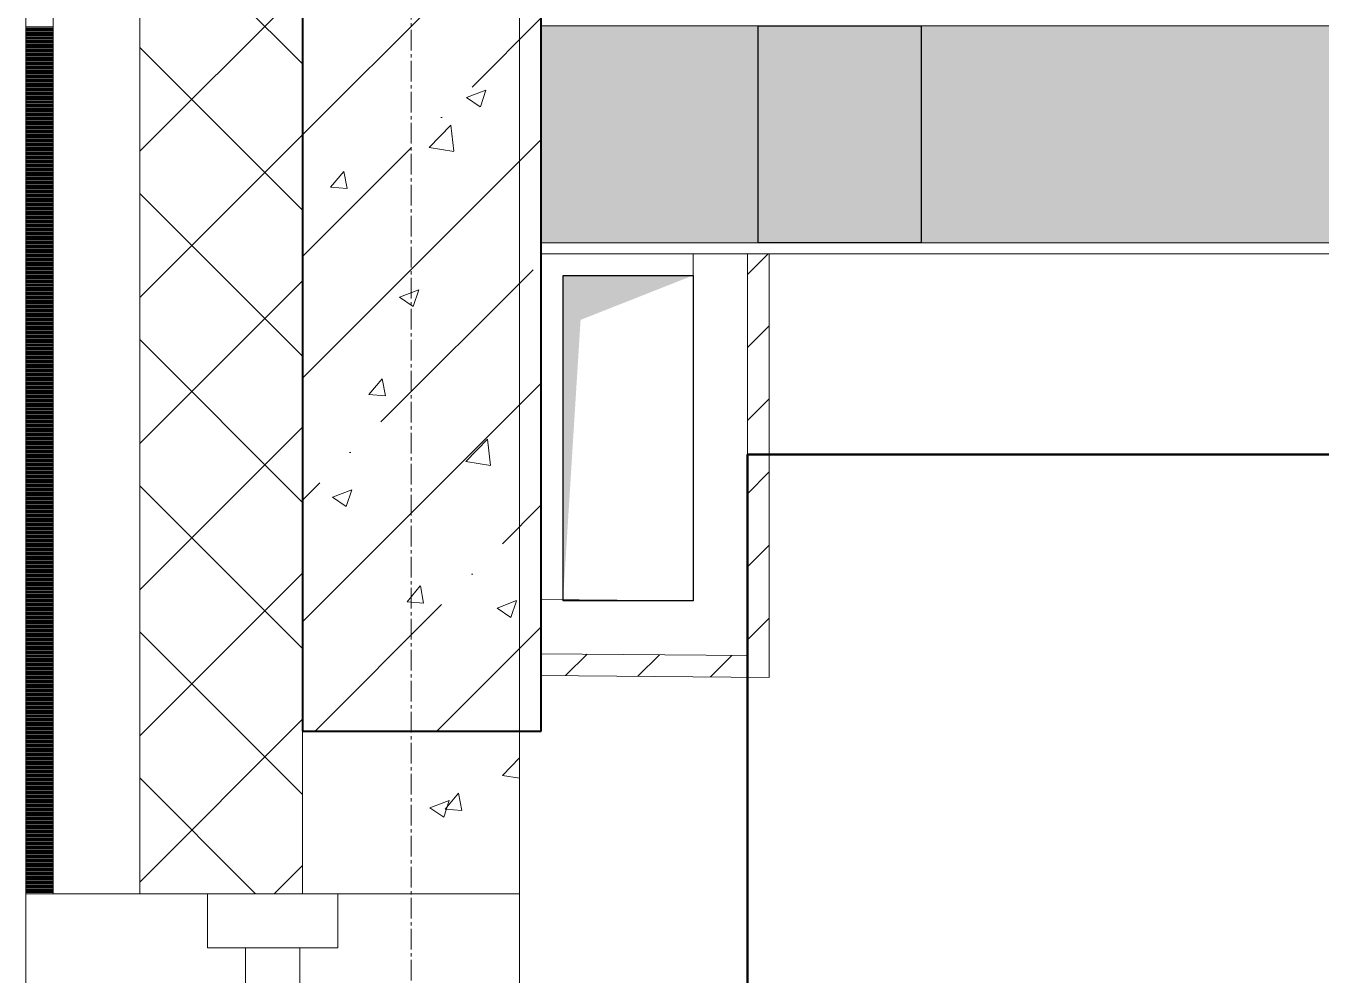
# Model space of a CAD drawing. Header units: millimetres. Extents: x -7155 to 483283, y -227682 to 148426.
# Drawn here: x -355 to 839, y 22025 to 22900 of the extents above; entities that cross this region are included whole.
import ezdxf

# ---------------------------------------------------------------- set-up
doc = ezdxf.new("R2010")
doc.units = ezdxf.units.MM
doc.linetypes.add('CENTER2', pattern=[28.575, 19.05, -3.175, 3.175, -3.175])
doc.linetypes.add('HIDDEN2', pattern=[4.7625, 3.175, -1.5875])
for name, color, linetype, lineweight in [('A-Wall_Материал_Газоблок_Контур', 250, 'Continuous', 0), ('АР_Колонны', 70, 'Continuous', 30), ('АР_Окна', 4, 'Continuous', 5), ('АР_Стены ГКЛ', 1, 'Continuous', 15), ('АР_Стены ЖБ', 7, 'Continuous', 30), ('АР_Стены ПЕНОблок', 52, 'Continuous', 20), ('АР_Тонкая', 254, 'Continuous', 5), ('АР_Утеплитель', 31, 'Continuous', 0), ('АР_Штриховка', 8, 'Continuous', 0)]:
    doc.layers.add(name, color=color, linetype=linetype, lineweight=lineweight)
doc.layers.add('АР_Оси_РД_100', color=7, linetype='Continuous', lineweight=0, true_color=0x525252)
doc.layers.add('РД_Оси_100', color=7, linetype='Continuous', lineweight=0, true_color=0x525252)

# ---------------------------------------------------------------- blocks, each defined once
blk = doc.blocks.new('СОШ_2200_АР_ОСИ_М100_28.05.24')
at = {"layer": 'АР_Оси_РД_100', "linetype": 'CENTER2'}
blk.add_line((0, -6155), (0, 139938.679), dxfattribs=at)

msp = doc.modelspace()

# ---------------------------------------------------------------- hatches: boundary and pattern name
at = {"layer": 'АР_Стены ГКЛ', "linetype": 'Continuous', "lineweight": 0, "true_color": 0x000000}
h = msp.add_hatch(dxfattribs=at)
h.set_pattern_fill('ANSI31', color=18, scale=15, angle=-360, style=0)
h.paths.add_polyline_path([(330, 22690), (310, 22690), (310, 22319.5), (330, 22299.4)], flags=0)
h = msp.add_hatch(dxfattribs=at)
h.set_pattern_fill('ANSI31', color=18, scale=15, style=0)
h.paths.add_polyline_path([(330, 22299.4), (310, 22319.5), (119.5, 22321.3), (119.3, 22301.3)], flags=0)
at = {"layer": 'АР_Штриховка', "linetype": 'Continuous', "lineweight": 5, "true_color": 0x000000}
h = msp.add_hatch(dxfattribs=at)
h.set_pattern_fill('ANSI35', color=18, scale=25, style=0)
h.paths.add_polyline_path([(-100, 22250), (120, 22250), (120, 23450), (-100, 23450)], flags=0)
at = {"layer": 'АР_Штриховка', "linetype": 'Continuous', "lineweight": 0, "true_color": 0x000000}
h = msp.add_hatch(dxfattribs=at)
h.set_pattern_fill('AR-CONC', color=18, angle=45, style=0)
h.paths.add_polyline_path([(120, 22900), (120, 22700), (6700, 22700), (6700, 22900)], flags=0)

# ---------------------------------------------------------------- linework, layer by layer
at = {"color": 18, "linetype": 'Continuous', "true_color": 0x000000}
for p, q in [((320, 22700), (320, 22900)), ((320, 22900), (470, 22900)), ((470, 22900), (470, 22700)), ((470, 22700), (320, 22700)), ((140, 22370), (140, 22670)), ((140, 22670), (260, 22670)), ((260, 22670), (260, 22370)), ((260, 22370), (140, 22370))]:
    msp.add_line(p, q, dxfattribs=at)
at = {"color": 1, "lineweight": 50}
msp.add_lwpolyline([(7474, 13867), (310, 13867), (310, 22504.8), (7474, 22504.8)], close=True, dxfattribs=at)
at = {"color": 18, "linetype": 'Continuous', "true_color": 0x000000}
for points in [[(320, 22700), (320, 22900), (395, 22800), (470, 22900)], [(140, 22370), (140, 22670), (156.2, 22629), (260, 22670)]]:
    msp.add_solid(points, dxfattribs=at)
at = {"layer": 'A-Wall_Материал_Газоблок_Контур', "color": 18, "linetype": 'Continuous', "lineweight": 0, "true_color": 0x000000}
for p, q in [((-355, 22100), (-355, 20900)), ((100, 20900), (100, 22100))]:
    msp.add_line(p, q, dxfattribs=at)
at = {"layer": 'АР_Колонны', "color": 18, "linetype": 'HIDDEN2', "lineweight": 25, "true_color": 0x000000}
for p, q in [((-100, 22250), (-100, 23450)), ((120, 23450), (120, 22250)), ((120, 22250), (-100, 22250))]:
    msp.add_line(p, q, dxfattribs=at)
at = {"layer": 'АР_Колонны', "color": 18, "linetype": 'Continuous', "lineweight": 30, "true_color": 0x000000}
for p, q in [((-100, 23450), (-100, 22250)), ((120, 22250), (120, 23450)), ((-100, 22250), (120, 22250))]:
    msp.add_line(p, q, dxfattribs=at)
at = {"layer": 'АР_Окна', "color": 18, "linetype": 'Continuous', "lineweight": 5, "true_color": 0x000000}
for p, q in [((-355, 22100), (-355, 20900)), ((100, 22100), (100, 20900))]:
    msp.add_line(p, q, dxfattribs=at)
for points in [[(-67.5, 22050), (-67.5, 22100), (-187.5, 22100), (-187.5, 22050)], [(-152.5, 22050), (-102.5, 22050), (-102.5, 20950), (-152.5, 20950)]]:
    msp.add_lwpolyline(points, close=True, dxfattribs=at)
at = {"layer": 'АР_Стены ГКЛ', "color": 18, "linetype": 'Continuous', "lineweight": 5, "true_color": 0x000000}
for p, q in [((310, 22690), (260, 22690)), ((260, 22690), (260, 22370)), ((310, 22319.5), (310, 22690)), ((330, 22690), (310, 22690)), ((310, 22690), (310, 22319.5)), ((330, 22299.4), (330, 22690)), ((120, 22371.3), (119.5, 22321.3)), ((260, 22370), (120, 22371.3)), ((119.5, 22321.3), (119.3, 22301.3)), ((119.5, 22321.3), (310, 22319.5)), ((310, 22319.5), (119.5, 22321.3)), ((119.3, 22301.3), (330, 22299.4))]:
    msp.add_line(p, q, dxfattribs=at)
at = {"layer": 'АР_Стены ЖБ', "color": 18, "linetype": 'Continuous', "lineweight": 40, "true_color": 0x000000}
for p, q in [((-100, 23450), (-100, 22250)), ((120, 22250), (120, 23450)), ((-100, 22250), (120, 22250))]:
    msp.add_line(p, q, dxfattribs=at)
at = {"layer": 'АР_Стены ПЕНОблок', "color": 18, "linetype": 'Continuous', "lineweight": 20, "true_color": 0x000000}
for p, q in [((-100, 23600), (-100, 22100)), ((100, 22100), (100, 23600)), ((120, 22900), (120, 22700)), ((6700, 22900), (120, 22900)), ((120, 22700), (6700, 22700)), ((-100, 22100), (100, 22100))]:
    msp.add_line(p, q, dxfattribs=at)
at = {"layer": 'АР_Тонкая', "color": 18, "linetype": 'Continuous', "lineweight": 5, "true_color": 0x000000}
for p, q in [((-355, 23600), (-355, 22100)), ((-330, 23600), (-330, 22100)), ((-330, 22100), (-330, 23600)), ((-250, 22100), (-250, 23600)), ((-355, 22100), (-330, 22100)), ((-330, 22100), (-250, 22100))]:
    msp.add_line(p, q, dxfattribs=at)
at = {"layer": 'АР_Тонкая', "color": 18, "linetype": 'Continuous', "lineweight": 0, "true_color": 0x000000}
for p, q in [((120, 22910), (120, 22900)), ((120, 22900), (6700, 22900)), ((120, 22700), (120, 22690)), ((6700, 22700), (120, 22700)), ((120, 22690), (6700, 22690))]:
    msp.add_line(p, q, dxfattribs=at)
at = {"layer": 'АР_Утеплитель', "color": 18, "linetype": 'Continuous', "lineweight": 0, "true_color": 0x000000}
for p, q in [((-250, 23600), (-250, 22100)), ((-100, 22100), (-100, 23600)), ((-250, 22100), (-100, 22100))]:
    msp.add_line(p, q, dxfattribs=at)
at = {"layer": 'АР_Штриховка', "color": 18, "linetype": 'Continuous', "lineweight": 0, "true_color": 0x000000}
for p, q in [((-100, 22864.9), (-250, 23014.9)), ((-250, 22784.4), (-100, 22934.4)), ((-355, 22899), (-330, 22899)), ((-355, 22898), (-330, 22898)), ((-355, 22897), (-330, 22897)), ((-355, 22896), (-330, 22896)), ((-355, 22895), (-330, 22895)), ((-355, 22894), (-330, 22894)), ((-355, 22893), (-330, 22893)), ((-355, 22892), (-330, 22892)), ((-355, 22891), (-330, 22891)), ((-355, 22890), (-330, 22890)), ((-355, 22889), (-330, 22889)), ((-355, 22888), (-330, 22888)), ((-355, 22887), (-330, 22887)), ((-355, 22886), (-330, 22886)), ((-355, 22885), (-330, 22885)), ((-355, 22884), (-330, 22884)), ((-355, 22883), (-330, 22883)), ((-355, 22882), (-330, 22882)), ((-355, 22881), (-330, 22881)), ((-355, 22880), (-330, 22880)), ((-355, 22879), (-330, 22879)), ((-355, 22878), (-330, 22878)), ((-355, 22877), (-330, 22877)), ((-355, 22876), (-330, 22876)), ((-355, 22875), (-330, 22875)), ((-355, 22874), (-330, 22874)), ((-355, 22873), (-330, 22873)), ((-355, 22872), (-330, 22872)), ((-355, 22871), (-330, 22871)), ((-100, 22730.2), (-250, 22880.2)), ((-355, 22870), (-330, 22870)), ((-355, 22869), (-330, 22869)), ((-355, 22868), (-330, 22868)), ((-355, 22867), (-330, 22867)), ((-355, 22866), (-330, 22866)), ((-355, 22865), (-330, 22865)), ((-355, 22864), (-330, 22864)), ((-355, 22863), (-330, 22863)), ((-355, 22862), (-330, 22862)), ((-355, 22861), (-330, 22861)), ((-355, 22860), (-330, 22860)), ((-355, 22859), (-330, 22859)), ((-355, 22858), (-330, 22858)), ((-355, 22857), (-330, 22857)), ((-355, 22856), (-330, 22856)), ((-355, 22855), (-330, 22855)), ((-355, 22854), (-330, 22854)), ((-355, 22853), (-330, 22853)), ((-355, 22852), (-330, 22852)), ((-355, 22851), (-330, 22851)), ((-355, 22850), (-330, 22850)), ((-355, 22849), (-330, 22849)), ((-355, 22848), (-330, 22848)), ((-355, 22847), (-330, 22847)), ((-355, 22846), (-330, 22846)), ((-355, 22845), (-330, 22845)), ((-355, 22844), (-330, 22844)), ((-355, 22843), (-330, 22843)), ((-355, 22842), (-330, 22842)), ((-355, 22841), (-330, 22841)), ((-355, 22840), (-330, 22840)), ((-355, 22839), (-330, 22839)), ((-355, 22838), (-330, 22838)), ((-355, 22837), (-330, 22837)), ((-355, 22836), (-330, 22836)), ((-355, 22835), (-330, 22835)), ((51.2, 22834), (69, 22840.8)), ((63.9, 22825.4), (69, 22840.8)), ((-355, 22834), (-330, 22834)), ((-355, 22833), (-330, 22833)), ((-355, 22832), (-330, 22832)), ((-355, 22831), (-330, 22831)), ((-355, 22830), (-330, 22830)), ((-355, 22829), (-330, 22829)), ((-355, 22828), (-330, 22828)), ((-355, 22827), (-330, 22827)), ((-355, 22826), (-330, 22826)), ((-355, 22825), (-330, 22825)), ((-355, 22824), (-330, 22824)), ((-355, 22823), (-330, 22823)), ((51.2, 22834), (63.8, 22825.4)), ((-355, 22822), (-330, 22822)), ((-355, 22821), (-330, 22821)), ((-355, 22820), (-330, 22820)), ((-355, 22819), (-330, 22819)), ((-355, 22818), (-330, 22818)), ((-355, 22817), (-330, 22817)), ((-355, 22816), (-330, 22816)), ((-355, 22815), (-330, 22815)), ((-355, 22814), (-330, 22814)), ((-355, 22813), (-330, 22813)), ((-355, 22812), (-330, 22812)), ((-355, 22811), (-330, 22811)), ((-355, 22810), (-330, 22810)), ((-355, 22809), (-330, 22809)), ((-355, 22808), (-330, 22808)), ((-355, 22807), (-330, 22807)), ((-355, 22806), (-330, 22806)), ((-355, 22805), (-330, 22805)), ((-355, 22804), (-330, 22804)), ((-355, 22803), (-330, 22803)), ((-355, 22802), (-330, 22802)), ((-355, 22801), (-330, 22801)), ((-355, 22800), (-330, 22800)), ((-250, 22649.7), (-100, 22799.7)), ((16.8, 22787.9), (36.6, 22808.5)), ((39.4, 22784.4), (36.6, 22808.5)), ((-355, 22799), (-330, 22799)), ((-355, 22798), (-330, 22798)), ((-355, 22797), (-330, 22797)), ((-355, 22796), (-330, 22796)), ((-355, 22795), (-330, 22795)), ((-355, 22794), (-330, 22794)), ((-355, 22793), (-330, 22793)), ((-355, 22792), (-330, 22792)), ((-355, 22791), (-330, 22791)), ((-355, 22790), (-330, 22790)), ((-355, 22789), (-330, 22789)), ((-355, 22788), (-330, 22788)), ((16.8, 22787.8), (39.4, 22784.3)), ((-355, 22787), (-330, 22787)), ((-355, 22786), (-330, 22786)), ((-355, 22785), (-330, 22785)), ((-355, 22784), (-330, 22784)), ((-355, 22783), (-330, 22783)), ((-355, 22782), (-330, 22782)), ((-355, 22781), (-330, 22781)), ((-355, 22780), (-330, 22780)), ((-355, 22779), (-330, 22779)), ((-355, 22778), (-330, 22778)), ((-355, 22777), (-330, 22777)), ((-355, 22776), (-330, 22776)), ((-355, 22775), (-330, 22775)), ((-355, 22774), (-330, 22774)), ((-355, 22773), (-330, 22773)), ((-355, 22772), (-330, 22772)), ((-355, 22771), (-330, 22771)), ((-355, 22770), (-330, 22770)), ((-355, 22769), (-330, 22769)), ((-355, 22768), (-330, 22768)), ((-355, 22767), (-330, 22767)), ((-355, 22766), (-330, 22766)), ((-355, 22765), (-330, 22765)), ((-355, 22764), (-330, 22764)), ((-74.2, 22751.3), (-62, 22765.9)), ((-59, 22750), (-61.9, 22765.9)), ((-355, 22763), (-330, 22763)), ((-355, 22762), (-330, 22762)), ((-355, 22761), (-330, 22761)), ((-355, 22760), (-330, 22760)), ((-355, 22759), (-330, 22759)), ((-355, 22758), (-330, 22758)), ((-355, 22757), (-330, 22757)), ((-355, 22756), (-330, 22756)), ((-355, 22755), (-330, 22755)), ((-355, 22754), (-330, 22754)), ((-355, 22753), (-330, 22753)), ((-355, 22752), (-330, 22752)), ((-355, 22751), (-330, 22751)), ((-355, 22750), (-330, 22750)), ((-355, 22749), (-330, 22749)), ((-355, 22748), (-330, 22748)), ((-355, 22747), (-330, 22747)), ((-355, 22746), (-330, 22746)), ((-355, 22745), (-330, 22745)), ((-355, 22744), (-330, 22744)), ((-355, 22743), (-330, 22743)), ((-355, 22742), (-330, 22742)), ((-355, 22741), (-330, 22741)), ((-355, 22740), (-330, 22740)), ((-100, 22595.5), (-250, 22745.5)), ((-74.2, 22751.3), (-59, 22750)), ((-355, 22739), (-330, 22739)), ((-355, 22738), (-330, 22738)), ((-355, 22737), (-330, 22737)), ((-355, 22736), (-330, 22736)), ((-355, 22735), (-330, 22735)), ((-355, 22734), (-330, 22734)), ((-355, 22733), (-330, 22733)), ((-355, 22732), (-330, 22732)), ((-355, 22731), (-330, 22731)), ((-355, 22730), (-330, 22730)), ((-355, 22729), (-330, 22729)), ((-355, 22728), (-330, 22728)), ((-355, 22727), (-330, 22727)), ((-355, 22726), (-330, 22726)), ((-355, 22725), (-330, 22725)), ((-355, 22724), (-330, 22724)), ((-355, 22723), (-330, 22723)), ((-355, 22722), (-330, 22722)), ((-355, 22721), (-330, 22721)), ((-355, 22720), (-330, 22720)), ((-355, 22719), (-330, 22719)), ((-355, 22718), (-330, 22718)), ((-355, 22717), (-330, 22717)), ((-355, 22716), (-330, 22716)), ((-355, 22715), (-330, 22715)), ((-355, 22714), (-330, 22714)), ((-355, 22713), (-330, 22713)), ((-355, 22712), (-330, 22712)), ((-355, 22711), (-330, 22711)), ((-355, 22710), (-330, 22710)), ((-355, 22709), (-330, 22709)), ((-355, 22708), (-330, 22708)), ((-355, 22707), (-330, 22707)), ((-355, 22706), (-330, 22706)), ((-355, 22705), (-330, 22705)), ((-355, 22704), (-330, 22704)), ((-355, 22703), (-330, 22703)), ((-355, 22702), (-330, 22702)), ((-355, 22701), (-330, 22701)), ((-355, 22700), (-330, 22700)), ((-355, 22699), (-330, 22699)), ((-355, 22698), (-330, 22698)), ((-355, 22697), (-330, 22697)), ((-355, 22696), (-330, 22696)), ((-355, 22695), (-330, 22695)), ((-355, 22694), (-330, 22694)), ((-355, 22693), (-330, 22693)), ((-355, 22692), (-330, 22692)), ((-355, 22691), (-330, 22691)), ((-355, 22690), (-330, 22690)), ((-355, 22689), (-330, 22689)), ((-355, 22688), (-330, 22688)), ((-355, 22687), (-330, 22687)), ((-355, 22686), (-330, 22686)), ((-355, 22685), (-330, 22685)), ((-355, 22684), (-330, 22684)), ((-355, 22683), (-330, 22683)), ((-355, 22682), (-330, 22682)), ((-355, 22681), (-330, 22681)), ((-355, 22680), (-330, 22680)), ((-355, 22679), (-330, 22679)), ((-355, 22678), (-330, 22678)), ((-355, 22677), (-330, 22677)), ((-355, 22676), (-330, 22676)), ((-355, 22675), (-330, 22675)), ((-355, 22674), (-330, 22674)), ((-355, 22673), (-330, 22673)), ((-355, 22672), (-330, 22672)), ((-355, 22671), (-330, 22671)), ((-355, 22670), (-330, 22670)), ((-355, 22669), (-330, 22669)), ((-355, 22668), (-330, 22668)), ((-355, 22667), (-330, 22667)), ((-355, 22666), (-330, 22666)), ((-355, 22665), (-330, 22665)), ((-355, 22664), (-330, 22664)), ((-355, 22663), (-330, 22663)), ((-355, 22662), (-330, 22662)), ((-355, 22661), (-330, 22661)), ((-355, 22660), (-330, 22660)), ((-355, 22659), (-330, 22659)), ((-355, 22658), (-330, 22658)), ((-355, 22657), (-330, 22657)), ((-355, 22656), (-330, 22656)), ((-250, 22514.9), (-100, 22664.9)), ((-10.6, 22649.8), (7.2, 22656.6)), ((2, 22641.2), (7.2, 22656.6)), ((-355, 22655), (-330, 22655)), ((-355, 22654), (-330, 22654)), ((-355, 22653), (-330, 22653)), ((-355, 22652), (-330, 22652)), ((-355, 22651), (-330, 22651)), ((-355, 22650), (-330, 22650)), ((-355, 22649), (-330, 22649)), ((-355, 22648), (-330, 22648)), ((-355, 22647), (-330, 22647)), ((-355, 22646), (-330, 22646)), ((-355, 22645), (-330, 22645)), ((-355, 22644), (-330, 22644)), ((-10.6, 22649.8), (2, 22641.2)), ((-355, 22643), (-330, 22643)), ((-355, 22642), (-330, 22642)), ((-355, 22641), (-330, 22641)), ((-355, 22640), (-330, 22640)), ((-355, 22639), (-330, 22639)), ((-355, 22638), (-330, 22638)), ((-355, 22637), (-330, 22637)), ((-355, 22636), (-330, 22636)), ((-355, 22635), (-330, 22635)), ((-355, 22634), (-330, 22634)), ((-355, 22633), (-330, 22633)), ((-355, 22632), (-330, 22632)), ((-355, 22631), (-330, 22631)), ((-355, 22630), (-330, 22630)), ((-355, 22629), (-330, 22629)), ((-355, 22628), (-330, 22628)), ((-355, 22627), (-330, 22627)), ((-355, 22626), (-330, 22626)), ((-355, 22625), (-330, 22625)), ((-355, 22624), (-330, 22624)), ((-355, 22623), (-330, 22623)), ((-355, 22622), (-330, 22622)), ((-355, 22621), (-330, 22621)), ((-355, 22620), (-330, 22620)), ((-355, 22619), (-330, 22619)), ((-355, 22618), (-330, 22618)), ((-355, 22617), (-330, 22617)), ((-355, 22616), (-330, 22616)), ((-355, 22615), (-330, 22615)), ((-355, 22614), (-330, 22614)), ((-355, 22613), (-330, 22613)), ((-355, 22612), (-330, 22612)), ((-355, 22611), (-330, 22611)), ((-355, 22610), (-330, 22610)), ((-355, 22609), (-330, 22609)), ((-100, 22460.8), (-250, 22610.8)), ((-355, 22608), (-330, 22608)), ((-355, 22607), (-330, 22607)), ((-355, 22606), (-330, 22606)), ((-355, 22605), (-330, 22605)), ((-355, 22604), (-330, 22604)), ((-355, 22603), (-330, 22603)), ((-355, 22602), (-330, 22602)), ((-355, 22601), (-330, 22601)), ((-355, 22600), (-330, 22600)), ((-355, 22599), (-330, 22599)), ((-355, 22598), (-330, 22598)), ((-355, 22597), (-330, 22597)), ((-355, 22596), (-330, 22596)), ((-355, 22595), (-330, 22595)), ((-355, 22594), (-330, 22594)), ((-355, 22593), (-330, 22593)), ((-355, 22592), (-330, 22592)), ((-355, 22591), (-330, 22591)), ((-355, 22590), (-330, 22590)), ((-355, 22589), (-330, 22589)), ((-355, 22588), (-330, 22588)), ((-355, 22587), (-330, 22587)), ((-355, 22586), (-330, 22586)), ((-355, 22585), (-330, 22585)), ((-355, 22584), (-330, 22584)), ((-355, 22583), (-330, 22583)), ((-355, 22582), (-330, 22582)), ((-355, 22581), (-330, 22581)), ((-355, 22580), (-330, 22580)), ((-355, 22579), (-330, 22579)), ((-355, 22578), (-330, 22578)), ((-355, 22577), (-330, 22577)), ((-355, 22576), (-330, 22576)), ((-355, 22575), (-330, 22575)), ((-355, 22574), (-330, 22574)), ((-355, 22573), (-330, 22573)), ((-39, 22560.2), (-26.7, 22574.8)), ((-23.7, 22558.9), (-26.7, 22574.8)), ((-355, 22572), (-330, 22572)), ((-355, 22571), (-330, 22571)), ((-355, 22570), (-330, 22570)), ((-355, 22569), (-330, 22569)), ((-355, 22568), (-330, 22568)), ((-355, 22567), (-330, 22567)), ((-355, 22566), (-330, 22566)), ((-355, 22565), (-330, 22565)), ((-355, 22564), (-330, 22564)), ((-355, 22563), (-330, 22563)), ((-355, 22562), (-330, 22562)), ((-355, 22561), (-330, 22561)), ((-355, 22560), (-330, 22560)), ((-355, 22559), (-330, 22559)), ((-355, 22558), (-330, 22558)), ((-355, 22557), (-330, 22557)), ((-355, 22556), (-330, 22556)), ((-355, 22555), (-330, 22555)), ((-355, 22554), (-330, 22554)), ((-355, 22553), (-330, 22553)), ((-355, 22552), (-330, 22552)), ((-355, 22551), (-330, 22551)), ((-355, 22550), (-330, 22550)), ((-355, 22549), (-330, 22549)), ((-39, 22560.2), (-23.8, 22558.9)), ((-355, 22548), (-330, 22548)), ((-355, 22547), (-330, 22547)), ((-355, 22546), (-330, 22546)), ((-355, 22545), (-330, 22545)), ((-355, 22544), (-330, 22544)), ((-355, 22543), (-330, 22543)), ((-355, 22542), (-330, 22542)), ((-355, 22541), (-330, 22541)), ((-355, 22540), (-330, 22540)), ((-355, 22539), (-330, 22539)), ((-355, 22538), (-330, 22538)), ((-355, 22537), (-330, 22537)), ((-355, 22536), (-330, 22536)), ((-355, 22535), (-330, 22535)), ((-355, 22534), (-330, 22534)), ((-355, 22533), (-330, 22533)), ((-355, 22532), (-330, 22532)), ((-355, 22531), (-330, 22531)), ((-355, 22530), (-330, 22530)), ((-355, 22529), (-330, 22529)), ((-355, 22528), (-330, 22528)), ((-355, 22527), (-330, 22527)), ((-355, 22526), (-330, 22526)), ((-355, 22525), (-330, 22525)), ((-250, 22380.2), (-100, 22530.2)), ((-355, 22524), (-330, 22524)), ((-355, 22523), (-330, 22523)), ((-355, 22522), (-330, 22522)), ((-355, 22521), (-330, 22521)), ((-355, 22520), (-330, 22520)), ((-355, 22519), (-330, 22519)), ((-355, 22518), (-330, 22518)), ((-355, 22517), (-330, 22517)), ((-355, 22516), (-330, 22516)), ((-355, 22515), (-330, 22515)), ((-355, 22514), (-330, 22514)), ((-355, 22513), (-330, 22513)), ((50.5, 22498.4), (70.3, 22519)), ((73.1, 22494.9), (70.3, 22519)), ((-355, 22512), (-330, 22512)), ((-355, 22511), (-330, 22511)), ((-355, 22510), (-330, 22510)), ((-355, 22509), (-330, 22509)), ((-355, 22508), (-330, 22508)), ((-355, 22507), (-330, 22507)), ((-355, 22506), (-330, 22506)), ((-355, 22505), (-330, 22505)), ((-355, 22504), (-330, 22504)), ((-355, 22503), (-330, 22503)), ((-355, 22502), (-330, 22502)), ((-355, 22501), (-330, 22501)), ((-355, 22500), (-330, 22500)), ((-355, 22499), (-330, 22499)), ((-355, 22498), (-330, 22498)), ((-355, 22497), (-330, 22497)), ((-355, 22496), (-330, 22496)), ((-355, 22495), (-330, 22495)), ((-355, 22494), (-330, 22494)), ((-355, 22493), (-330, 22493)), ((-355, 22492), (-330, 22492)), ((-355, 22491), (-330, 22491)), ((-355, 22490), (-330, 22490)), ((-355, 22489), (-330, 22489)), ((50.5, 22498.4), (73.1, 22494.9)), ((-355, 22488), (-330, 22488)), ((-355, 22487), (-330, 22487)), ((-355, 22486), (-330, 22486)), ((-355, 22485), (-330, 22485)), ((-355, 22484), (-330, 22484)), ((-355, 22483), (-330, 22483)), ((-355, 22482), (-330, 22482)), ((-355, 22481), (-330, 22481)), ((-355, 22480), (-330, 22480)), ((-355, 22479), (-330, 22479)), ((-355, 22478), (-330, 22478)), ((-355, 22477), (-330, 22477)), ((-355, 22476), (-330, 22476)), ((-355, 22475), (-330, 22475)), ((-355, 22474), (-330, 22474)), ((-355, 22473), (-330, 22473)), ((-355, 22472), (-330, 22472)), ((-355, 22471), (-330, 22471)), ((-355, 22470), (-330, 22470)), ((-355, 22469), (-330, 22469)), ((-355, 22468), (-330, 22468)), ((-355, 22467), (-330, 22467)), ((-355, 22466), (-330, 22466)), ((-355, 22465), (-330, 22465)), ((-100, 22326.1), (-250, 22476.1)), ((-72.4, 22465.6), (-54.6, 22472.4)), ((-72.4, 22465.6), (-59.8, 22457.1)), ((-59.8, 22457.1), (-54.6, 22472.4)), ((-355, 22464), (-330, 22464)), ((-355, 22463), (-330, 22463)), ((-355, 22462), (-330, 22462)), ((-355, 22461), (-330, 22461)), ((-355, 22460), (-330, 22460)), ((-355, 22459), (-330, 22459)), ((-355, 22458), (-330, 22458)), ((-355, 22457), (-330, 22457)), ((-355, 22456), (-330, 22456)), ((-355, 22455), (-330, 22455)), ((-355, 22454), (-330, 22454)), ((-355, 22453), (-330, 22453)), ((-355, 22452), (-330, 22452)), ((-355, 22451), (-330, 22451)), ((-355, 22450), (-330, 22450)), ((-355, 22449), (-330, 22449)), ((-355, 22448), (-330, 22448)), ((-355, 22447), (-330, 22447)), ((-355, 22446), (-330, 22446)), ((-355, 22445), (-330, 22445)), ((-355, 22444), (-330, 22444)), ((-355, 22443), (-330, 22443)), ((-355, 22442), (-330, 22442)), ((-355, 22441), (-330, 22441)), ((-355, 22440), (-330, 22440)), ((-355, 22439), (-330, 22439)), ((-355, 22438), (-330, 22438)), ((-355, 22437), (-330, 22437)), ((-355, 22436), (-330, 22436)), ((-355, 22435), (-330, 22435)), ((-355, 22434), (-330, 22434)), ((-355, 22433), (-330, 22433)), ((-355, 22432), (-330, 22432)), ((-355, 22431), (-330, 22431)), ((-355, 22430), (-330, 22430)), ((-355, 22429), (-330, 22429)), ((-355, 22428), (-330, 22428)), ((-355, 22427), (-330, 22427)), ((-355, 22426), (-330, 22426)), ((-355, 22425), (-330, 22425)), ((-355, 22424), (-330, 22424)), ((-355, 22423), (-330, 22423)), ((-355, 22422), (-330, 22422)), ((-355, 22421), (-330, 22421)), ((-355, 22420), (-330, 22420)), ((-355, 22419), (-330, 22419)), ((-355, 22418), (-330, 22418)), ((-355, 22417), (-330, 22417)), ((-355, 22416), (-330, 22416)), ((-355, 22415), (-330, 22415)), ((-355, 22414), (-330, 22414)), ((-355, 22413), (-330, 22413)), ((-355, 22412), (-330, 22412)), ((-355, 22411), (-330, 22411)), ((-355, 22410), (-330, 22410)), ((-355, 22409), (-330, 22409)), ((-355, 22408), (-330, 22408)), ((-355, 22407), (-330, 22407)), ((-355, 22406), (-330, 22406)), ((-355, 22405), (-330, 22405)), ((-355, 22404), (-330, 22404)), ((-355, 22403), (-330, 22403)), ((-355, 22402), (-330, 22402)), ((-355, 22401), (-330, 22401)), ((-355, 22400), (-330, 22400)), ((-355, 22399), (-330, 22399)), ((-355, 22398), (-330, 22398)), ((-355, 22397), (-330, 22397)), ((-355, 22396), (-330, 22396)), ((-355, 22395), (-330, 22395)), ((-355, 22394), (-330, 22394)), ((-250, 22245.5), (-100, 22395.5)), ((-355, 22393), (-330, 22393)), ((-355, 22392), (-330, 22392)), ((-355, 22391), (-330, 22391)), ((-355, 22390), (-330, 22390)), ((-355, 22389), (-330, 22389)), ((-355, 22388), (-330, 22388)), ((-355, 22387), (-330, 22387)), ((-355, 22386), (-330, 22386)), ((-355, 22385), (-330, 22385)), ((-355, 22384), (-330, 22384)), ((-355, 22383), (-330, 22383)), ((-355, 22382), (-330, 22382)), ((-3.7, 22369.2), (8.5, 22383.8)), ((11.5, 22367.8), (8.6, 22383.8)), ((-355, 22381), (-330, 22381)), ((-355, 22380), (-330, 22380)), ((-355, 22379), (-330, 22379)), ((-355, 22378), (-330, 22378)), ((-355, 22377), (-330, 22377)), ((-355, 22376), (-330, 22376)), ((-355, 22375), (-330, 22375)), ((-355, 22374), (-330, 22374)), ((-355, 22373), (-330, 22373)), ((-355, 22372), (-330, 22372)), ((-355, 22371), (-330, 22371)), ((-355, 22370), (-330, 22370)), ((79.2, 22363.3), (97, 22370.2)), ((91.9, 22354.8), (97, 22370.1)), ((-355, 22369), (-330, 22369)), ((-355, 22368), (-330, 22368)), ((-355, 22367), (-330, 22367)), ((-355, 22366), (-330, 22366)), ((-355, 22365), (-330, 22365)), ((-355, 22364), (-330, 22364)), ((-355, 22363), (-330, 22363)), ((-355, 22362), (-330, 22362)), ((-355, 22361), (-330, 22361)), ((-355, 22360), (-330, 22360)), ((-355, 22359), (-330, 22359)), ((-355, 22358), (-330, 22358)), ((-3.7, 22369.2), (11.5, 22367.8)), ((79.2, 22363.3), (91.9, 22354.8)), ((-355, 22357), (-330, 22357)), ((-355, 22356), (-330, 22356)), ((-355, 22355), (-330, 22355)), ((-355, 22354), (-330, 22354)), ((-355, 22353), (-330, 22353)), ((-355, 22352), (-330, 22352)), ((-355, 22351), (-330, 22351)), ((-355, 22350), (-330, 22350)), ((-355, 22349), (-330, 22349)), ((-355, 22348), (-330, 22348)), ((-355, 22347), (-330, 22347)), ((-355, 22346), (-330, 22346)), ((-355, 22345), (-330, 22345)), ((-355, 22344), (-330, 22344)), ((-355, 22343), (-330, 22343)), ((-355, 22342), (-330, 22342)), ((-355, 22341), (-330, 22341)), ((-355, 22340), (-330, 22340)), ((-355, 22339), (-330, 22339)), ((-355, 22338), (-330, 22338)), ((-355, 22337), (-330, 22337)), ((-355, 22336), (-330, 22336)), ((-355, 22335), (-330, 22335)), ((-355, 22334), (-330, 22334)), ((-100, 22191.4), (-250, 22341.4)), ((-355, 22333), (-330, 22333)), ((-355, 22332), (-330, 22332)), ((-355, 22331), (-330, 22331)), ((-355, 22330), (-330, 22330)), ((-355, 22329), (-330, 22329)), ((-355, 22328), (-330, 22328)), ((-355, 22327), (-330, 22327)), ((-355, 22326), (-330, 22326)), ((-355, 22325), (-330, 22325)), ((-355, 22324), (-330, 22324)), ((-355, 22323), (-330, 22323)), ((-355, 22322), (-330, 22322)), ((-355, 22321), (-330, 22321)), ((-355, 22320), (-330, 22320)), ((-355, 22319), (-330, 22319)), ((-355, 22318), (-330, 22318)), ((-355, 22317), (-330, 22317)), ((-355, 22316), (-330, 22316)), ((-355, 22315), (-330, 22315)), ((-355, 22314), (-330, 22314)), ((-355, 22313), (-330, 22313)), ((-355, 22312), (-330, 22312)), ((-355, 22311), (-330, 22311)), ((-355, 22310), (-330, 22310)), ((-355, 22309), (-330, 22309)), ((-355, 22308), (-330, 22308)), ((-355, 22307), (-330, 22307)), ((-355, 22306), (-330, 22306)), ((-355, 22305), (-330, 22305)), ((-355, 22304), (-330, 22304)), ((-355, 22303), (-330, 22303)), ((-355, 22302), (-330, 22302)), ((-355, 22301), (-330, 22301)), ((-355, 22300), (-330, 22300)), ((-355, 22299), (-330, 22299)), ((-355, 22298), (-330, 22298)), ((-355, 22297), (-330, 22297)), ((-355, 22296), (-330, 22296)), ((-355, 22295), (-330, 22295)), ((-355, 22294), (-330, 22294)), ((-355, 22293), (-330, 22293)), ((-355, 22292), (-330, 22292)), ((-355, 22291), (-330, 22291)), ((-355, 22290), (-330, 22290)), ((-355, 22289), (-330, 22289)), ((-355, 22288), (-330, 22288)), ((-355, 22287), (-330, 22287)), ((-355, 22286), (-330, 22286)), ((-355, 22285), (-330, 22285)), ((-355, 22284), (-330, 22284)), ((-355, 22283), (-330, 22283)), ((-355, 22282), (-330, 22282)), ((-355, 22281), (-330, 22281)), ((-355, 22280), (-330, 22280)), ((-355, 22279), (-330, 22279)), ((-355, 22278), (-330, 22278)), ((-355, 22277), (-330, 22277)), ((-355, 22276), (-330, 22276)), ((-355, 22275), (-330, 22275)), ((-355, 22274), (-330, 22274)), ((-355, 22273), (-330, 22273)), ((-355, 22272), (-330, 22272)), ((-355, 22271), (-330, 22271)), ((-355, 22270), (-330, 22270)), ((-355, 22269), (-330, 22269)), ((-355, 22268), (-330, 22268)), ((-355, 22267), (-330, 22267)), ((-355, 22266), (-330, 22266)), ((-355, 22265), (-330, 22265)), ((-355, 22264), (-330, 22264)), ((-355, 22263), (-330, 22263)), ((-355, 22262), (-330, 22262)), ((-355, 22261), (-330, 22261)), ((-355, 22260), (-330, 22260)), ((-355, 22259), (-330, 22259)), ((-355, 22258), (-330, 22258)), ((-355, 22257), (-330, 22257)), ((-355, 22256), (-330, 22256)), ((-355, 22255), (-330, 22255)), ((-355, 22254), (-330, 22254)), ((-355, 22253), (-330, 22253)), ((-355, 22252), (-330, 22252)), ((-355, 22251), (-330, 22251)), ((-355, 22250), (-330, 22250)), ((-250, 22110.8), (-100, 22260.8)), ((-355, 22249), (-330, 22249)), ((-355, 22248), (-330, 22248)), ((-355, 22247), (-330, 22247)), ((-355, 22246), (-330, 22246)), ((-355, 22245), (-330, 22245)), ((-355, 22244), (-330, 22244)), ((-355, 22243), (-330, 22243)), ((-355, 22242), (-330, 22242)), ((-355, 22241), (-330, 22241)), ((-355, 22240), (-330, 22240)), ((-355, 22239), (-330, 22239)), ((-355, 22238), (-330, 22238)), ((-355, 22237), (-330, 22237)), ((-355, 22236), (-330, 22236)), ((-355, 22235), (-330, 22235)), ((-355, 22234), (-330, 22234)), ((-355, 22233), (-330, 22233)), ((-355, 22232), (-330, 22232)), ((-355, 22231), (-330, 22231)), ((-355, 22230), (-330, 22230)), ((-355, 22229), (-330, 22229)), ((-355, 22228), (-330, 22228)), ((-355, 22227), (-330, 22227)), ((-355, 22226), (-330, 22226)), ((-355, 22225), (-330, 22225)), ((-355, 22224), (-330, 22224)), ((-355, 22223), (-330, 22223)), ((-355, 22222), (-330, 22222)), ((-355, 22221), (-330, 22221)), ((-355, 22220), (-330, 22220)), ((-355, 22219), (-330, 22219)), ((-355, 22218), (-330, 22218)), ((-355, 22217), (-330, 22217)), ((-355, 22216), (-330, 22216)), ((-355, 22215), (-330, 22215)), ((84.1, 22208.9), (100, 22225.4)), ((-355, 22214), (-330, 22214)), ((-355, 22213), (-330, 22213)), ((-355, 22212), (-330, 22212)), ((-355, 22211), (-330, 22211)), ((-355, 22210), (-330, 22210)), ((-355, 22209), (-330, 22209)), ((-355, 22208), (-330, 22208)), ((-355, 22207), (-330, 22207)), ((-355, 22206), (-330, 22206)), ((-355, 22205), (-330, 22205)), ((-355, 22204), (-330, 22204)), ((-355, 22203), (-330, 22203)), ((-143.3, 22100), (-250, 22206.7)), ((84.2, 22208.9), (100, 22206.4)), ((-355, 22202), (-330, 22202)), ((-355, 22201), (-330, 22201)), ((-355, 22200), (-330, 22200)), ((-355, 22199), (-330, 22199)), ((-355, 22198), (-330, 22198)), ((-355, 22197), (-330, 22197)), ((-355, 22196), (-330, 22196)), ((-355, 22195), (-330, 22195)), ((-355, 22194), (-330, 22194)), ((-355, 22193), (-330, 22193)), ((-355, 22192), (-330, 22192)), ((-355, 22191), (-330, 22191)), ((31.5, 22178.1), (43.8, 22192.7)), ((46.8, 22176.8), (43.8, 22192.7)), ((-355, 22190), (-330, 22190)), ((-355, 22189), (-330, 22189)), ((-355, 22188), (-330, 22188)), ((-355, 22187), (-330, 22187)), ((-355, 22186), (-330, 22186)), ((-355, 22185), (-330, 22185)), ((-355, 22184), (-330, 22184)), ((-355, 22183), (-330, 22183)), ((-355, 22182), (-330, 22182)), ((-355, 22181), (-330, 22181)), ((-355, 22180), (-330, 22180)), ((-355, 22179), (-330, 22179)), ((17.4, 22179.1), (35.2, 22186)), ((17.4, 22179.1), (30.1, 22170.6)), ((30.1, 22170.6), (35.2, 22186)), ((-355, 22178), (-330, 22178)), ((-355, 22177), (-330, 22177)), ((-355, 22176), (-330, 22176)), ((-355, 22175), (-330, 22175)), ((-355, 22174), (-330, 22174)), ((-355, 22173), (-330, 22173)), ((-355, 22172), (-330, 22172)), ((-355, 22171), (-330, 22171)), ((-355, 22170), (-330, 22170)), ((-355, 22169), (-330, 22169)), ((-355, 22168), (-330, 22168)), ((-355, 22167), (-330, 22167)), ((31.5, 22178.1), (46.7, 22176.8)), ((-355, 22166), (-330, 22166)), ((-355, 22165), (-330, 22165)), ((-355, 22164), (-330, 22164)), ((-355, 22163), (-330, 22163)), ((-355, 22162), (-330, 22162)), ((-355, 22161), (-330, 22161)), ((-355, 22160), (-330, 22160)), ((-355, 22159), (-330, 22159)), ((-355, 22158), (-330, 22158)), ((-355, 22157), (-330, 22157)), ((-355, 22156), (-330, 22156)), ((-355, 22155), (-330, 22155)), ((-355, 22154), (-330, 22154)), ((-355, 22153), (-330, 22153)), ((-355, 22152), (-330, 22152)), ((-355, 22151), (-330, 22151)), ((-355, 22150), (-330, 22150)), ((-355, 22149), (-330, 22149)), ((-355, 22148), (-330, 22148)), ((-355, 22147), (-330, 22147)), ((-355, 22146), (-330, 22146)), ((-355, 22145), (-330, 22145)), ((-355, 22144), (-330, 22144)), ((-355, 22143), (-330, 22143)), ((-355, 22142), (-330, 22142)), ((-355, 22141), (-330, 22141)), ((-355, 22140), (-330, 22140)), ((-355, 22139), (-330, 22139)), ((-355, 22138), (-330, 22138)), ((-355, 22137), (-330, 22137)), ((-355, 22136), (-330, 22136)), ((-355, 22135), (-330, 22135)), ((-355, 22134), (-330, 22134)), ((-355, 22133), (-330, 22133)), ((-355, 22132), (-330, 22132)), ((-355, 22131), (-330, 22131)), ((-355, 22130), (-330, 22130)), ((-355, 22129), (-330, 22129)), ((-355, 22128), (-330, 22128)), ((-355, 22127), (-330, 22127)), ((-355, 22126), (-330, 22126)), ((-355, 22125), (-330, 22125)), ((-355, 22124), (-330, 22124)), ((-355, 22123), (-330, 22123)), ((-355, 22122), (-330, 22122)), ((-355, 22121), (-330, 22121)), ((-355, 22120), (-330, 22120)), ((-355, 22119), (-330, 22119)), ((-126.1, 22100), (-100, 22126.1)), ((-355, 22118), (-330, 22118)), ((-355, 22117), (-330, 22117)), ((-355, 22116), (-330, 22116)), ((-355, 22115), (-330, 22115)), ((-355, 22114), (-330, 22114)), ((-355, 22113), (-330, 22113)), ((-355, 22112), (-330, 22112)), ((-355, 22111), (-330, 22111)), ((-355, 22110), (-330, 22110)), ((-355, 22109), (-330, 22109)), ((-355, 22108), (-330, 22108)), ((-355, 22107), (-330, 22107)), ((-355, 22106), (-330, 22106)), ((-355, 22105), (-330, 22105)), ((-355, 22104), (-330, 22104)), ((-355, 22103), (-330, 22103)), ((-355, 22102), (-330, 22102)), ((-355, 22101), (-330, 22101))]:
    msp.add_line(p, q, dxfattribs=at)

# ---------------------------------------------------------------- block references
at = {"layer": 'РД_Оси_100'}
msp.add_blockref('СОШ_2200_АР_ОСИ_М100_28.05.24', (0, 0), dxfattribs=at)

doc.saveas('drawing.dxf')
